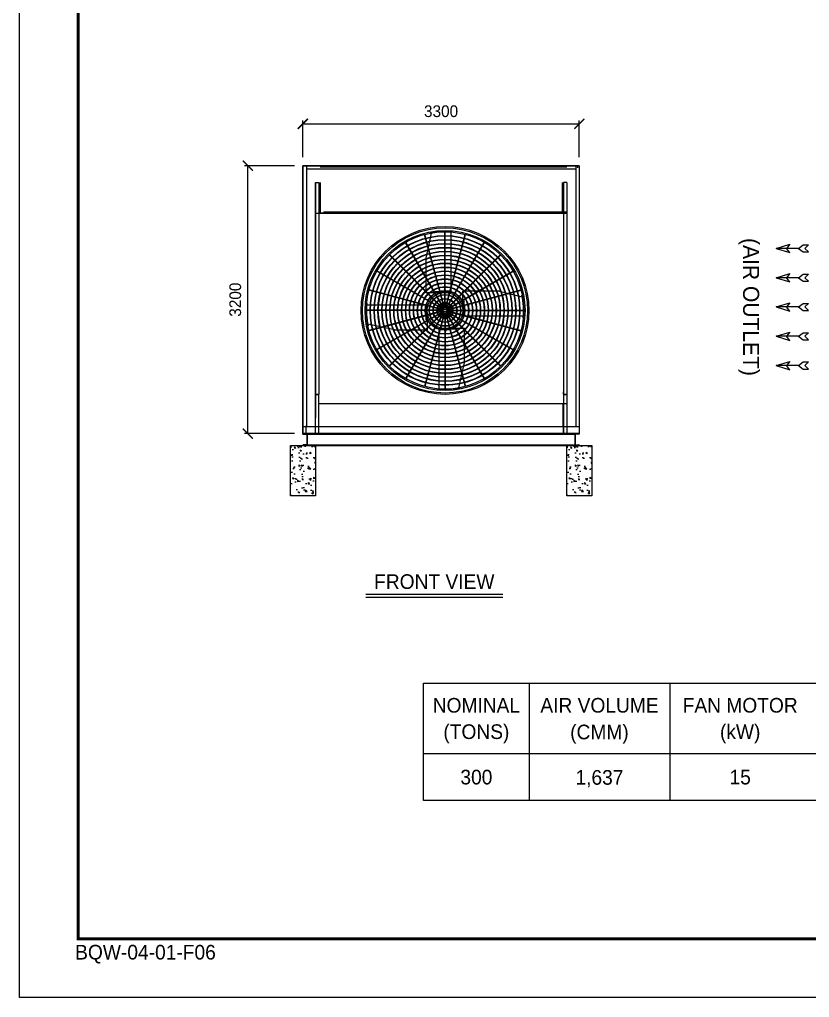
# Model space of a CAD drawing. Header units: millimetres. Extents: x 11998 to 41405, y 7807 to 28602.
# Drawn here: x 11998 to 21430, y 7807 to 19486 of the extents above; entities that cross this region are included whole.
import ezdxf
from ezdxf.enums import TextEntityAlignment as Align

# ---------------------------------------------------------------- set-up
doc = ezdxf.new("R2010")
doc.units = ezdxf.units.MM
doc.linetypes.add('CENTER', pattern=[2, 1.25, -0.25, 0.25, -0.25])
doc.linetypes.add('HIDDEN', pattern=[0.375, 0.25, -0.125])
for name, color, linetype in [('center', 1, 'CENTER'), ('LINE', 7, 'Continuous'), ('냉각탑', 4, 'Continuous'), ('냉각탑_box', 1, 'Continuous'), ('냉각탑_dim', 1, 'Continuous'), ('냉각탑_form', 1, 'Continuous'), ('냉각탑_text', 3, 'Continuous'), ('냉각탑_찬넬방진', 1, 'Continuous'), ('숨은선', 5, 'HIDDEN')]:
    doc.layers.add(name, color=color, linetype=linetype)
doc.styles.add('HY울릉도L', font='')
doc.styles.add('돋움', font='Dotum.ttf')
doc.styles.get('HY울릉도L').set_extended_font_data('HY울릉도L')
doc.dimstyles.new('성지DIM', dxfattribs={"dimtxt": 3.5, "dimasz": 3, "dimexe": 1, "dimexo": 2.5, "dimgap": 2, "dimtad": 1, "dimdec": 0, "dimzin": 3, "dimdsep": 46, "dimtxsty": 'HY울릉도L', "dimblk": 'ARCHTICK', "dimcen": -2, "dimclrd": 256, "dimclre": 256, "dimclrt": 7, "dimadec": 0, "dimazin": 0, "dimtfac": 1, "dimtdec": 0, "dimtofl": 0, "dimtmove": 0, "dimatfit": 3, "dimfxl": 1, "dimtolj": 1, "dimtzin": 0, "dimlwe": -1, "dimarcsym": 0})

# ---------------------------------------------------------------- blocks, each defined once
blk = doc.blocks.new('냉각탑form')
at = {"layer": 'Defpoints'}
blk.add_lwpolyline([(0, 297.07), (420.1, 297.07), (420.1, 0), (0, 0)], close=True, dxfattribs=at)
at = {"layer": '냉각탑_form', "const_width": 0.5}
blk.add_lwpolyline([(10, 287.07), (10, 10), (410.1, 10), (410.1, 287.07)], close=True, dxfattribs=at)
at = {"layer": '냉각탑_form', "style": '돋움'}
blk.add_text('BQW-04-01-F06', height=2.5006, dxfattribs=at).set_placement((9.48, 6.47))
blk = doc.blocks.new('_ArchTick')
at = {"color": 0, "linetype": 'ByBlock', "const_width": 0.15}
blk.add_lwpolyline([(-0.5, -0.5), (0.5, 0.5)], dxfattribs=at)
blk = doc.blocks.new('*D121')
at = {"layer": 'Defpoints', "color": 0, "transparency": 16777216}
for p in [(18681, 18241), (15381, 17741), (18681, 17741)]:
    blk.add_point(p, dxfattribs=at)
at = {"layer": '냉각탑_dim', "transparency": 16777216}
for p, q in [((15381, 17841), (15381, 18281)), ((18681, 17841), (18681, 18281))]:
    blk.add_line(p, q, dxfattribs=at)
at = {"layer": '냉각탑_dim', "lineweight": -2, "transparency": 16777216}
blk.add_line((15381, 18241), (18681, 18241), dxfattribs=at)
at = {"layer": '냉각탑_dim', "lineweight": -2, "transparency": 16777216, "xscale": 120, "yscale": 120, "zscale": 120, "rotation": 180}
blk.add_blockref('_ArchTick', (15381, 18241), dxfattribs=at)
at = {"layer": '냉각탑_dim', "lineweight": -2, "transparency": 16777216, "xscale": 120, "yscale": 120, "zscale": 120}
blk.add_blockref('_ArchTick', (18681, 18241), dxfattribs=at)
at = {"layer": '냉각탑_dim', "color": 7, "transparency": 16777216, "insert": (17031, 18391), "char_height": 140, "attachment_point": 5, "style": 'HY울릉도L'}
blk.add_mtext('\\A1;3300', dxfattribs=at)
blk = doc.blocks.new('*D122')
at = {"layer": 'Defpoints', "color": 0, "transparency": 16777216}
for p in [(14724, 17741), (15381, 17741), (15381, 14541)]:
    blk.add_point(p, dxfattribs=at)
at = {"layer": '냉각탑_dim', "transparency": 16777216}
for p, q in [((15281, 17741), (14684, 17741)), ((15281, 14541), (14684, 14541))]:
    blk.add_line(p, q, dxfattribs=at)
at = {"layer": '냉각탑_dim', "lineweight": -2, "transparency": 16777216}
blk.add_line((14724, 14541), (14724, 17741), dxfattribs=at)
at = {"layer": '냉각탑_dim', "lineweight": -2, "transparency": 16777216, "xscale": 120, "yscale": 120, "zscale": 120}
for p, rotation in [((14724, 17741), 90), ((14724, 14541), 270)]:
    blk.add_blockref('_ArchTick', p, dxfattribs=dict(at, rotation=rotation))
at = {"layer": '냉각탑_dim', "color": 7, "transparency": 16777216, "insert": (14574, 16141), "char_height": 140, "attachment_point": 5, "rotation": 90, "style": 'HY울릉도L'}
blk.add_mtext('\\A1;3200', dxfattribs=at)
blk = doc.blocks.new('화살표 IN OUT')
at = {"layer": '냉각탑_dim'}
for p, q in [((-323, 43), (-384, 43)), ((-343, 0), (-384, 43)), ((-384, -43), (-343, 0)), ((-266, 0), (-323, 43)), ((-266, 0), (-323, -43)), ((-266, 0), (0, 0)), ((-163, 50), (-122, 0)), ((0, 0), (-163, 50)), ((-163, -50), (-122, 0)), ((0, 0), (-163, -50)), ((-323, -43), (-384, -43))]:
    blk.add_line(p, q, dxfattribs=at)
blk = doc.blocks.new('A$C1FB73ED1')
for p, q in [((1261, 1340), (967, 2438)), ((1267, 1342), (972, 2440)), ((1277, 1343), (1277, 2480)), ((1283, 1343), (1283, 2480)), ((1293, 1342), (1588, 2440)), ((1299, 1340), (1593, 2438)), ((1246, 1333), (677, 2318)), ((1251, 1336), (683, 2321)), ((1309, 1336), (1877, 2321)), ((1314, 1333), (1883, 2318)), ((1233, 1322), (429, 2126)), ((1238, 1327), (434, 2131)), ((1322, 1327), (2126, 2131)), ((1327, 1322), (2131, 2126)), ((1224, 1309), (239, 1877)), ((1227, 1314), (242, 1883)), ((1333, 1314), (2318, 1883)), ((1336, 1309), (2321, 1877)), ((1218, 1293), (120, 1588)), ((1220, 1299), (122, 1593)), ((1340, 1299), (2438, 1593)), ((1342, 1293), (2440, 1588)), ((1217, 1283), (80, 1283)), ((1217, 1277), (80, 1277)), ((1218, 1267), (120, 972)), ((1220, 1261), (122, 967)), ((1224, 1251), (239, 683)), ((1227, 1246), (242, 677)), ((1233, 1238), (429, 434)), ((1238, 1233), (434, 429)), ((1246, 1227), (677, 242)), ((1251, 1224), (683, 239)), ((1261, 1220), (967, 122)), ((1267, 1218), (972, 120)), ((1277, 1217), (1277, 80)), ((1283, 1217), (1283, 80)), ((1293, 1218), (1588, 120)), ((1299, 1220), (1593, 122)), ((1309, 1224), (1877, 239)), ((1314, 1227), (1883, 242)), ((1322, 1233), (2126, 429)), ((1327, 1238), (2131, 434)), ((1333, 1246), (2318, 677)), ((1336, 1251), (2321, 683)), ((1340, 1261), (2438, 967)), ((1342, 1267), (2440, 972)), ((1343, 1283), (2480, 1283)), ((1343, 1277), (2480, 1277))]:
    blk.add_line(p, q)
for radius in [1280, 1260, 1220, 1200]:
    blk.add_circle((1280, 1280), radius)
at = {"ltscale": 5}
for radius in [1143, 1137, 1083, 1077, 1023, 1017, 963, 957, 903, 897, 843, 837, 783, 777, 723, 717, 663, 657, 603, 597, 543, 537, 483, 477, 423, 417, 363, 357, 303, 297, 243, 237, 183, 177, 123, 117, 63, 57, 40, 21]:
    blk.add_circle((1280, 1280), radius, dxfattribs=at)
at = {"color": 7}
blk.add_circle((1280, 1280), 274, dxfattribs=at)
at = {"layer": 'LINE', "color": 7}
for p, q in [((985, 2053), (1072, 2459)), ((1368, 2478), (1368, 1567)), ((985, 2053), (985, 1550)), ((1131, 1550), (985, 1550)), ((1131, 1550), (985, 1550)), ((1131, 1567), (1369, 1567)), ((1131, 1567), (1369, 1567)), ((1131, 1567), (1131, 1549)), ((1131, 1567), (1131, 1549)), ((1131, 1549), (1230, 1549)), ((1131, 1549), (1230, 1549)), ((1330, 1549), (1369, 1549)), ((1330, 1549), (1369, 1549)), ((1369, 1567), (1369, 1549)), ((1369, 1567), (1369, 1549)), ((2111, 1575), (1550, 1575)), ((1550, 1429), (1550, 1575)), ((1550, 1429), (1550, 1575)), ((2111, 1575), (2457, 1488)), ((84, 1368), (993, 1368)), ((84, 1368), (993, 1368)), ((993, 1131), (993, 1369)), ((993, 1131), (993, 1369)), ((993, 1369), (1011, 1369)), ((993, 1369), (1011, 1369)), ((993, 1131), (993, 1369)), ((993, 1131), (993, 1369)), ((993, 1369), (1011, 1369)), ((993, 1369), (1011, 1369)), ((1011, 1330), (1011, 1369)), ((1011, 1330), (1011, 1369)), ((1011, 1330), (1011, 1369)), ((1011, 1330), (1011, 1369)), ((1549, 1429), (1549, 1330)), ((1549, 1429), (1549, 1330)), ((1567, 1429), (1549, 1429)), ((1567, 1429), (1549, 1429)), ((1567, 1429), (1567, 1191)), ((1567, 1429), (1567, 1191)), ((1011, 1131), (1011, 1230)), ((1011, 1131), (1011, 1230)), ((1011, 1131), (1011, 1230)), ((1011, 1131), (1011, 1230)), ((1549, 1230), (1549, 1191)), ((1549, 1230), (1549, 1191)), ((509, 985), (103, 1072)), ((993, 1131), (1011, 1131)), ((993, 1131), (1011, 1131)), ((993, 1131), (1011, 1131)), ((993, 1131), (1011, 1131)), ((1010, 1131), (1010, 985)), ((1010, 1131), (1010, 985)), ((1010, 1131), (1010, 985)), ((1010, 1131), (1010, 985)), ((1567, 1191), (1549, 1191)), ((1567, 1191), (1549, 1191)), ((2476, 1192), (1567, 1192)), ((509, 985), (1010, 985)), ((509, 985), (1010, 985)), ((1230, 1011), (1191, 1011)), ((1191, 993), (1191, 1011)), ((1230, 1011), (1191, 1011)), ((1191, 993), (1191, 1011)), ((1429, 993), (1191, 993)), ((1429, 993), (1191, 993)), ((1192, 82), (1192, 993)), ((1429, 1011), (1330, 1011)), ((1429, 1011), (1330, 1011)), ((1429, 993), (1429, 1011)), ((1429, 993), (1429, 1011)), ((1429, 1010), (1575, 1010)), ((1429, 1010), (1575, 1010)), ((1575, 507), (1575, 1010)), ((1575, 507), (1488, 101)), ((1167, 83), (1167, 85)), ((1393, 83), (1393, 85)), ((1513, 104), (1513, 106))]:
    blk.add_line(p, q, dxfattribs=at)
for points in [[(1272, 1594), (1269, 1588), (1272, 1581), (1280, 1581), (1284, 1588), (1280, 1594)], [(1272, 1594), (1269, 1588), (1272, 1581), (1280, 1581), (1284, 1588), (1280, 1594)], [(966, 1272), (972, 1269), (979, 1272), (979, 1280), (972, 1284), (966, 1280)], [(966, 1272), (972, 1269), (979, 1272), (979, 1280), (972, 1284), (966, 1280)], [(966, 1272), (972, 1269), (979, 1272), (979, 1280), (972, 1284), (966, 1280)], [(966, 1272), (972, 1269), (979, 1272), (979, 1280), (972, 1284), (966, 1280)], [(1594, 1288), (1588, 1291), (1581, 1288), (1581, 1280), (1588, 1276), (1594, 1280)], [(1594, 1288), (1588, 1291), (1581, 1288), (1581, 1280), (1588, 1276), (1594, 1280)], [(1288, 966), (1291, 972), (1288, 979), (1280, 979), (1276, 972), (1280, 966)], [(1288, 966), (1291, 972), (1288, 979), (1280, 979), (1276, 972), (1280, 966)]]:
    blk.add_lwpolyline(points, close=True, dxfattribs=at)
for centre, radius in [((1191, 1559), 2), ((1191, 1559), 2), ((1231, 1559), 2), ((1231, 1559), 2), ((1276, 1588), 8.5), ((1276, 1588), 8.5), ((1350, 1559), 2), ((1350, 1559), 2), ((1001, 1350), 2), ((1001, 1350), 2), ((1001, 1350), 2), ((1001, 1350), 2), ((1559, 1369), 2), ((1559, 1369), 2), ((972, 1276), 8.5), ((972, 1276), 8.5), ((972, 1276), 8.5), ((972, 1276), 8.5), ((1001, 1231), 2), ((1001, 1231), 2), ((1001, 1231), 2), ((1001, 1231), 2), ((1559, 1329), 2), ((1559, 1329), 2), ((1559, 1210), 2), ((1559, 1210), 2), ((1588, 1284), 8.5), ((1588, 1284), 8.5), ((1001, 1191), 2), ((1001, 1191), 2), ((1001, 1191), 2), ((1001, 1191), 2), ((1210, 1001), 2), ((1210, 1001), 2), ((1284, 972), 8.5), ((1284, 972), 8.5), ((1329, 1001), 2), ((1329, 1001), 2), ((1369, 1001), 2), ((1369, 1001), 2)]:
    blk.add_circle(centre, radius, dxfattribs=at)
for centre, radius, start, end in [((1280, 1483), 1000, 83.5007, 103.4595), ((1280, 1483), 998, 83.4876, 103.487), ((1481, 1280), 998, 353.4876, 13.487), ((1481, 1280), 1000, 353.5007, 13.4595), ((1079, 1280), 1000, 173.5007, 193.4595), ((1079, 1280), 998, 173.4876, 193.487), ((1280, 1077), 998, 263.4876, 283.487), ((1280, 1077), 1000, 263.5007, 283.4595)]:
    blk.add_arc(centre, radius, start, end, dxfattribs=at)
blk = doc.blocks.new('3')
for p, q in [((17836, 17741), (15381, 17741)), ((15381, 17741), (15381, 14541)), ((15572, 17741), (18531, 17741)), ((15587, 17727), (18531, 17727)), ((17836, 17741), (18681, 17741)), ((18681, 17741), (18681, 14541)), ((15532, 17541), (15532, 17175)), ((15532, 17541), (15571, 17541)), ((15571, 17541), (15571, 17175)), ((15572, 17541), (15572, 17175)), ((15587, 17541), (15587, 17175)), ((18476, 17541), (18476, 17175)), ((18490, 17541), (18490, 17175)), ((18492, 17541), (18492, 17175)), ((18531, 17541), (18492, 17541)), ((18531, 17541), (18531, 17175)), ((15532, 17175), (15571, 17175)), ((15532, 17173), (15532, 15011)), ((15532, 17173), (15571, 17173)), ((15571, 17173), (15571, 15011)), ((15572, 17175), (18531, 17175)), ((15587, 17177), (15633, 17177)), ((15633, 17189), (18531, 17189)), ((15633, 17189), (15633, 17175)), ((18531, 17175), (18492, 17175)), ((18492, 17173), (18492, 15011)), ((18531, 17173), (18492, 17173)), ((18531, 17173), (18531, 15011)), ((15532, 15011), (15571, 15011)), ((15532, 15009), (15532, 14730)), ((15532, 14541), (15532, 15009)), ((15532, 15009), (15571, 15009)), ((15571, 14541), (15571, 15009)), ((15572, 15039), (15572, 15011)), ((18490, 15039), (18490, 15011)), ((18492, 15011), (18531, 15011)), ((18492, 15009), (18531, 15009)), ((18492, 15009), (18492, 14541)), ((18531, 15009), (18531, 14730)), ((18531, 15009), (18531, 14541)), ((15572, 14636), (15572, 14900)), ((15572, 14900), (18531, 14900)), ((18490, 14636), (18490, 14900)), ((15422, 14541), (15422, 14634)), ((18490, 14634), (18490, 14541)), ((15381, 14541), (17836, 14541)), ((15421, 14541), (15382, 14541)), ((15421, 14541), (15382, 14541)), ((18531, 14541), (15532, 14541)), ((16655, 14541), (15572, 14541)), ((18531, 14541), (15572, 14541)), ((17499, 14541), (16657, 14541)), ((18531, 14541), (17501, 14541)), ((18681, 14541), (17836, 14541)), ((17836, 14541), (18681, 14541)), ((18681, 14541), (18642, 14541)), ((18681, 14541), (18642, 14541))]:
    blk.add_line(p, q)
at = {"color": 7}
for p, q in [((15381, 17741), (17836, 17741)), ((15381, 17741), (15381, 14541)), ((15423, 17741), (15423, 14621)), ((18639, 17699), (15423, 17699)), ((18681, 17741), (17836, 17741)), ((18639, 17741), (18639, 14621)), ((18681, 17741), (18681, 14541)), ((18681, 14621), (15381, 14621)), ((15381, 14541), (17836, 14541)), ((18681, 14541), (17836, 14541)), ((18681, 14541), (17836, 14541))]:
    blk.add_line(p, q, dxfattribs=at)
at = {"ltscale": 500, "elevation": 0}
blk.add_lwpolyline([(15381, 17741), (18681, 17741), (18681, 14541), (15381, 14541)], close=True, dxfattribs=at)
blk.add_circle((18661, 17721), 3)
at = {"layer": 'center'}
for p, q in [((18482, 17521), (18498, 17521)), ((18482, 17358), (18498, 17358)), ((18482, 17195), (18498, 17195))]:
    blk.add_line(p, q, dxfattribs=at)
at = {"layer": '냉각탑', "color": 6, "linetype": 'HIDDEN'}
for p, q in [((15532, 14541), (15532, 17541)), ((15890, 14541), (15532, 14541)), ((17388, 14541), (16769, 14541)), ((17364, 14541), (16792, 14541)), ((18531, 14541), (18267, 14541))]:
    blk.add_line(p, q, dxfattribs=at)
at = {"layer": '냉각탑', "ltscale": 30}
for q in [(15532, 17541), (18531, 14541)]:
    blk.add_line((15532, 14541), q, dxfattribs=at)
at = {"layer": '냉각탑_찬넬방진', "ltscale": 150}
for p, q in [((15382, 14541), (15434, 14541)), ((15382, 14536), (15382, 14541)), ((15382, 14541), (15434, 14541)), ((15382, 14541), (15434, 14541)), ((15382, 14536), (15382, 14541)), ((15382, 14541), (15434, 14541)), ((15385, 14533), (15426, 14533)), ((15385, 14533), (15426, 14533)), ((15429, 14529), (15429, 14411)), ((15434, 14541), (15434, 14400)), ((18681, 14541), (18628, 14541)), ((18681, 14541), (18628, 14541)), ((18681, 14541), (18628, 14541)), ((18628, 14541), (18628, 14400)), ((18681, 14541), (18628, 14541)), ((18633, 14529), (18633, 14411)), ((18678, 14533), (18637, 14533)), ((18678, 14533), (18637, 14533)), ((18681, 14536), (18681, 14541)), ((18681, 14536), (18681, 14541)), ((15382, 14405), (15382, 14400)), ((15434, 14400), (15382, 14400)), ((15426, 14408), (15385, 14408)), ((18628, 14400), (18681, 14400)), ((18637, 14408), (18678, 14408)), ((18681, 14405), (18681, 14400))]:
    blk.add_line(p, q, dxfattribs=at)
at = {"layer": '냉각탑_찬넬방진', "ltscale": 30}
for p, q in [((15434, 14533), (18628, 14533)), ((15532, 14541), (18344, 14541)), ((15532, 14541), (18344, 14541)), ((15382, 14405), (15382, 14400)), ((15434, 14408), (18628, 14408)), ((15434, 14400), (18628, 14400)), ((15434, 14400), (18628, 14400))]:
    blk.add_line(p, q, dxfattribs=at)
at = {"layer": '냉각탑_찬넬방진', "linetype": 'HIDDEN'}
for q in [(15532, 14541), (15555, 14541)]:
    blk.add_line((16452, 14541), q, dxfattribs=at)
at = {"layer": '냉각탑_찬넬방진', "ltscale": 150}
for centre, start, end in [((15385, 14536), 180, 270), ((15385, 14536), 180, 270), ((15426, 14529), 0, 90), ((15426, 14529), 0, 90), ((18637, 14529), 90, 180), ((18637, 14529), 90, 180), ((18678, 14536), 270, 0), ((18678, 14536), 270, 0), ((15385, 14405), 90, 180), ((15426, 14411), 270, 0), ((18637, 14411), 180, 270), ((18678, 14405), 0, 90)]:
    blk.add_arc(centre, 3.18, start, end, dxfattribs=at)
at = {"layer": '숨은선', "ltscale": 4, "elevation": 0}
for points in [[(15461, 17701, -0.005236), (15461, 17701, -0.005236)], [(18601, 17701, 0.005236), (18601, 17701, 0.005236)]]:
    blk.add_lwpolyline(points, format="xyb", dxfattribs=at)
at = {"layer": '냉각탑', "xscale": 0.7829768747821867, "yscale": 0.7829768747821867, "zscale": 0.7829768747821867}
blk.add_blockref('A$C1FB73ED1', (16076, 15010), dxfattribs=at)

msp = doc.modelspace()

# ---------------------------------------------------------------- hatches: boundary and pattern name
h = msp.add_hatch()
h.set_pattern_fill('AR-CONC', color=4, angle=-90)
h.set_pattern_definition([(320, (-186751.32, 349179.94), (-15.939086, -182.18467), [19.05, -209.55]), (265, (-186751.32, 349179.94), (191.056845, 35.24342), [15.24, -167.64058]), (10.451445, (-186752.64, 349164.76), (175.11775, -146.94125), [16.19001, -178.090245]), (316.1842, (-186700.52, 349179.94), (-42.04233, -271.07904), [28.575, -314.325]), (6.63556, (-186704.02, 349157.35), (247.42612, -237.40413), [24.28502, -267.1356]), (261.18415, (-186700.52, 349179.94), (247.42612, -237.40413), [22.85997, -251.45973]), (291, (-186713.22, 349154.54), (-102.2652, -151.61439), [19.05, -209.55]), (236, (-186713.22, 349154.54), (184.18797, -61.80203), [15.24, -167.64]), (341.451445, (-186721.74, 349141.9), (81.92277, -213.41642), [16.19001, -178.08994]), (307.5, (-186751.316, 349179.94), (84.555039, -3.088603), [0, -165.608, 0, -170.18, 0, -168.275]), (277.5, (-186751.32, 349179.94), (100.180575, -66.819663), [0, -97.028, 0, -161.798, 0, -64.135]), (237.5, (-186751.316, 349236.585), (-5.728744, -135.590595), [0, -63.5, 0, -198.12, 0, -262.89]), (227.5, (-186751.32, 349261.98), (25.42649, -148.12918), [0, -82.55, 0, -131.572, 0, -186.69])])
h.paths.add_polyline_path([(15232.2, 14400.1), (15232.2, 13800.1), (15532.2, 13799.9), (15532.2, 14399.9)])
h = msp.add_hatch()
h.set_pattern_fill('AR-CONC', color=4, angle=-90)
h.set_pattern_definition([(320, (-183452.5, 349179.94), (-15.939086, -182.18467), [19.05, -209.55]), (265, (-183452.5, 349179.94), (191.056845, 35.24342), [15.24, -167.64058]), (10.451445, (-183453.83, 349164.76), (175.11775, -146.94125), [16.19001, -178.090245]), (316.1842, (-183401.7, 349179.94), (-42.04233, -271.07904), [28.575, -314.325]), (6.63556, (-183405.2, 349157.35), (247.42612, -237.40413), [24.28502, -267.1356]), (261.18415, (-183401.7, 349179.94), (247.42612, -237.40413), [22.85997, -251.45973]), (291, (-183414.4, 349154.54), (-102.2652, -151.61439), [19.05, -209.55]), (236, (-183414.4, 349154.54), (184.18797, -61.80203), [15.24, -167.64]), (341.451445, (-183422.92, 349141.9), (81.92277, -213.41642), [16.19001, -178.08994]), (307.5, (-183452.5, 349179.94), (84.555039, -3.088603), [0, -165.608, 0, -170.18, 0, -168.275]), (277.5, (-183452.5, 349179.94), (100.180575, -66.819663), [0, -97.028, 0, -161.798, 0, -64.135]), (237.5, (-183452.5, 349236.585), (-5.728744, -135.590595), [0, -63.5, 0, -198.12, 0, -262.89]), (227.5, (-183452.5, 349261.98), (25.42649, -148.12918), [0, -82.55, 0, -131.572, 0, -186.69])])
h.paths.add_polyline_path([(18531, 14400.1), (18531, 13800.1), (18831, 13799.9), (18831, 14399.9)])

# ---------------------------------------------------------------- linework, layer by layer
at = {"ltscale": 500, "elevation": 0}
for points in [[(15532.2, 14400), (15532.2, 13800), (15232.2, 13800), (15232.2, 14400)], [(18831, 14400), (18831, 13800), (18531, 13800), (18531, 14400)]]:
    msp.add_lwpolyline(points, close=True, dxfattribs=at)
at = {"layer": '냉각탑_box'}
for p, q in [((16133.4, 12622.1), (17766.7, 12622.1)), ((16133.4, 12587.1), (17766.7, 12587.1)), ((18082.7, 11559), (18082.7, 10159)), ((19762.7, 11559), (19762.7, 10159)), ((16822.7, 10719), (31872.7, 10719))]:
    msp.add_line(p, q, dxfattribs=at)
msp.add_lwpolyline([(16822.7, 11559), (31872.7, 11559), (31872.7, 10159), (16822.7, 10159)], close=True, dxfattribs=at)

# ---------------------------------------------------------------- block references
msp.add_blockref('3', (0, 0))
at = {"layer": '냉각탑_dim', "xscale": -1}
for p in [(21032.7, 16753.7), (21032.7, 16403.7), (21032.7, 16053.7), (21032.7, 15703.7), (21032.7, 15353.7)]:
    msp.add_blockref('화살표 IN OUT', p, dxfattribs=at)
at = {"layer": '냉각탑_form', "xscale": 70.00000000000001, "yscale": 70.00000000000001, "zscale": 70.00000000000001}
msp.add_blockref('냉각탑form', (11998, 7807.2), dxfattribs=at)

# ---------------------------------------------------------------- texts
at = {"layer": '냉각탑_text', "style": '돋움'}
msp.add_text('(AIR OUTLET)', height=192, rotation=270, dxfattribs=at).set_placement((20733.2, 16053.7), align=Align.MIDDLE_CENTER)
for s, p in [('FRONT VIEW', (16950.1, 12773.8)), ('NOMINAL', (17452.7, 11296.5)), ('AIR VOLUME', (18922.7, 11296.5)), ('FAN MOTOR', (20602.7, 11296.5)), ('(TONS)', (17452.7, 10981.5)), ('(CMM)', (18922.3, 10977.7)), ('(kW)', (20602.7, 10981.5)), ('300', (17452.7, 10439)), ('1,637', (18922.3, 10435.2)), ('15', (20602.7, 10439))]:
    msp.add_text(s, height=175, dxfattribs=at).set_placement(p, align=Align.MIDDLE_CENTER)

# ---------------------------------------------------------------- dimensions: what is measured, and where the dimension line sits
at = {"layer": '냉각탑_dim'}
dim = msp.add_linear_dim(base=(18681, 18241), p1=(15381.2, 17740.6), p2=(18681, 17740.6), dimstyle='성지DIM', override={"dimscale": 40}, dxfattribs=at)
dim.commit()
dim.dimension.update_dxf_attribs({"geometry": '*D121', "text_midpoint": (17031.1, 18391)})
dim = msp.add_linear_dim(base=(14724.1, 17740.6), p1=(15381.2, 14540.6), p2=(15381.2, 17740.6), angle=90, dimstyle='성지DIM', override={"dimscale": 40}, dxfattribs=at)
dim.commit()
dim.dimension.update_dxf_attribs({"geometry": '*D122', "text_midpoint": (14574.1, 16140.6)})

doc.saveas('drawing.dxf')
